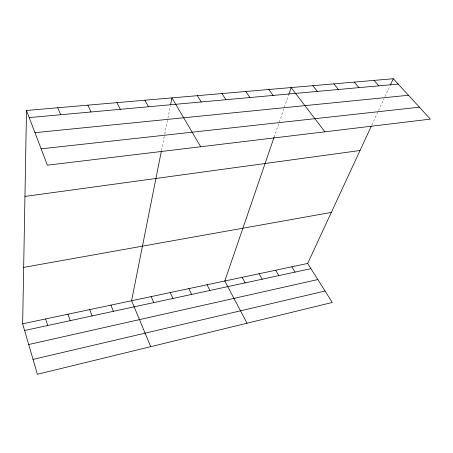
<?xml version="1.0" encoding="UTF-8"?>
<svg xmlns="http://www.w3.org/2000/svg" width="453" height="453" viewBox="0 0 453 453"><rect width="100%" height="100%" fill="white"/><g stroke="black" fill="none" stroke-linecap="round" stroke-linejoin="round"><path stroke-width="0.34" stroke-dasharray="2.27 1.7" d="M161.506 150.43L164.615 134.801M164.75 134.111L167.485 120.356M167.893 118.307L170.334 106.053M274.071 137.304L283.895 108.652M284.354 107.327L288.646 94.813M371.845 125.005L384.104 98.561M384.993 96.648L390.039 85.764"/><path stroke-width="0.68" d="M371.267 126.251L307.655 263.459L332.264 302.462L37.384 374.274L22.65 323.81L26.495 110.47L393.3 78.726L430.35 119.133L47.367 165.192L26.495 110.47M161.37 151.104L131.597 300.735L150.724 346.67M170.605 104.688L171.959 97.882L200.702 146.749M274.071 137.304L224.779 281.007L247.055 323.21M288.872 94.156L291.126 87.571L324.892 131.817M390.333 85.124L393.3 78.726M33.041 359.393L325.056 291.03M28.698 344.518L317.808 279.546M24.604 330.497L310.939 268.669M22.65 323.81L307.655 263.459M23.669 267.389L331.319 212.412M24.949 196.421L360.027 150.498M41.127 148.827L419.393 107.185M34.96 132.661L408.47 95.272M29.219 117.599L398.198 84.065M374.048 80.391L378.867 85.821M354.229 82.106L358.969 87.633M333.827 83.873L338.47 89.496M312.802 85.691L317.349 91.415M268.782 89.501L273.114 95.436M245.724 91.495L249.931 97.542M221.93 93.556L226.002 99.717M197.355 95.685L201.279 101.965M291.817 266.811L295.05 272.1M275.628 270.237L278.799 275.611M259.065 273.748L262.174 279.201M144.898 100.221L148.488 106.761M242.117 277.332L245.158 282.876M116.874 102.65L120.272 109.326M207.027 284.767L209.92 290.481M188.844 288.618L191.659 294.427M87.837 105.158L91.025 111.982M170.226 292.559L172.955 298.465M151.149 296.596L153.788 302.604M57.729 107.763L60.696 114.739M110.94 305.112L113.38 311.33M89.739 309.603L92.067 315.934M67.973 314.212L70.181 320.656M45.617 318.946L47.701 325.509"/></g></svg>
